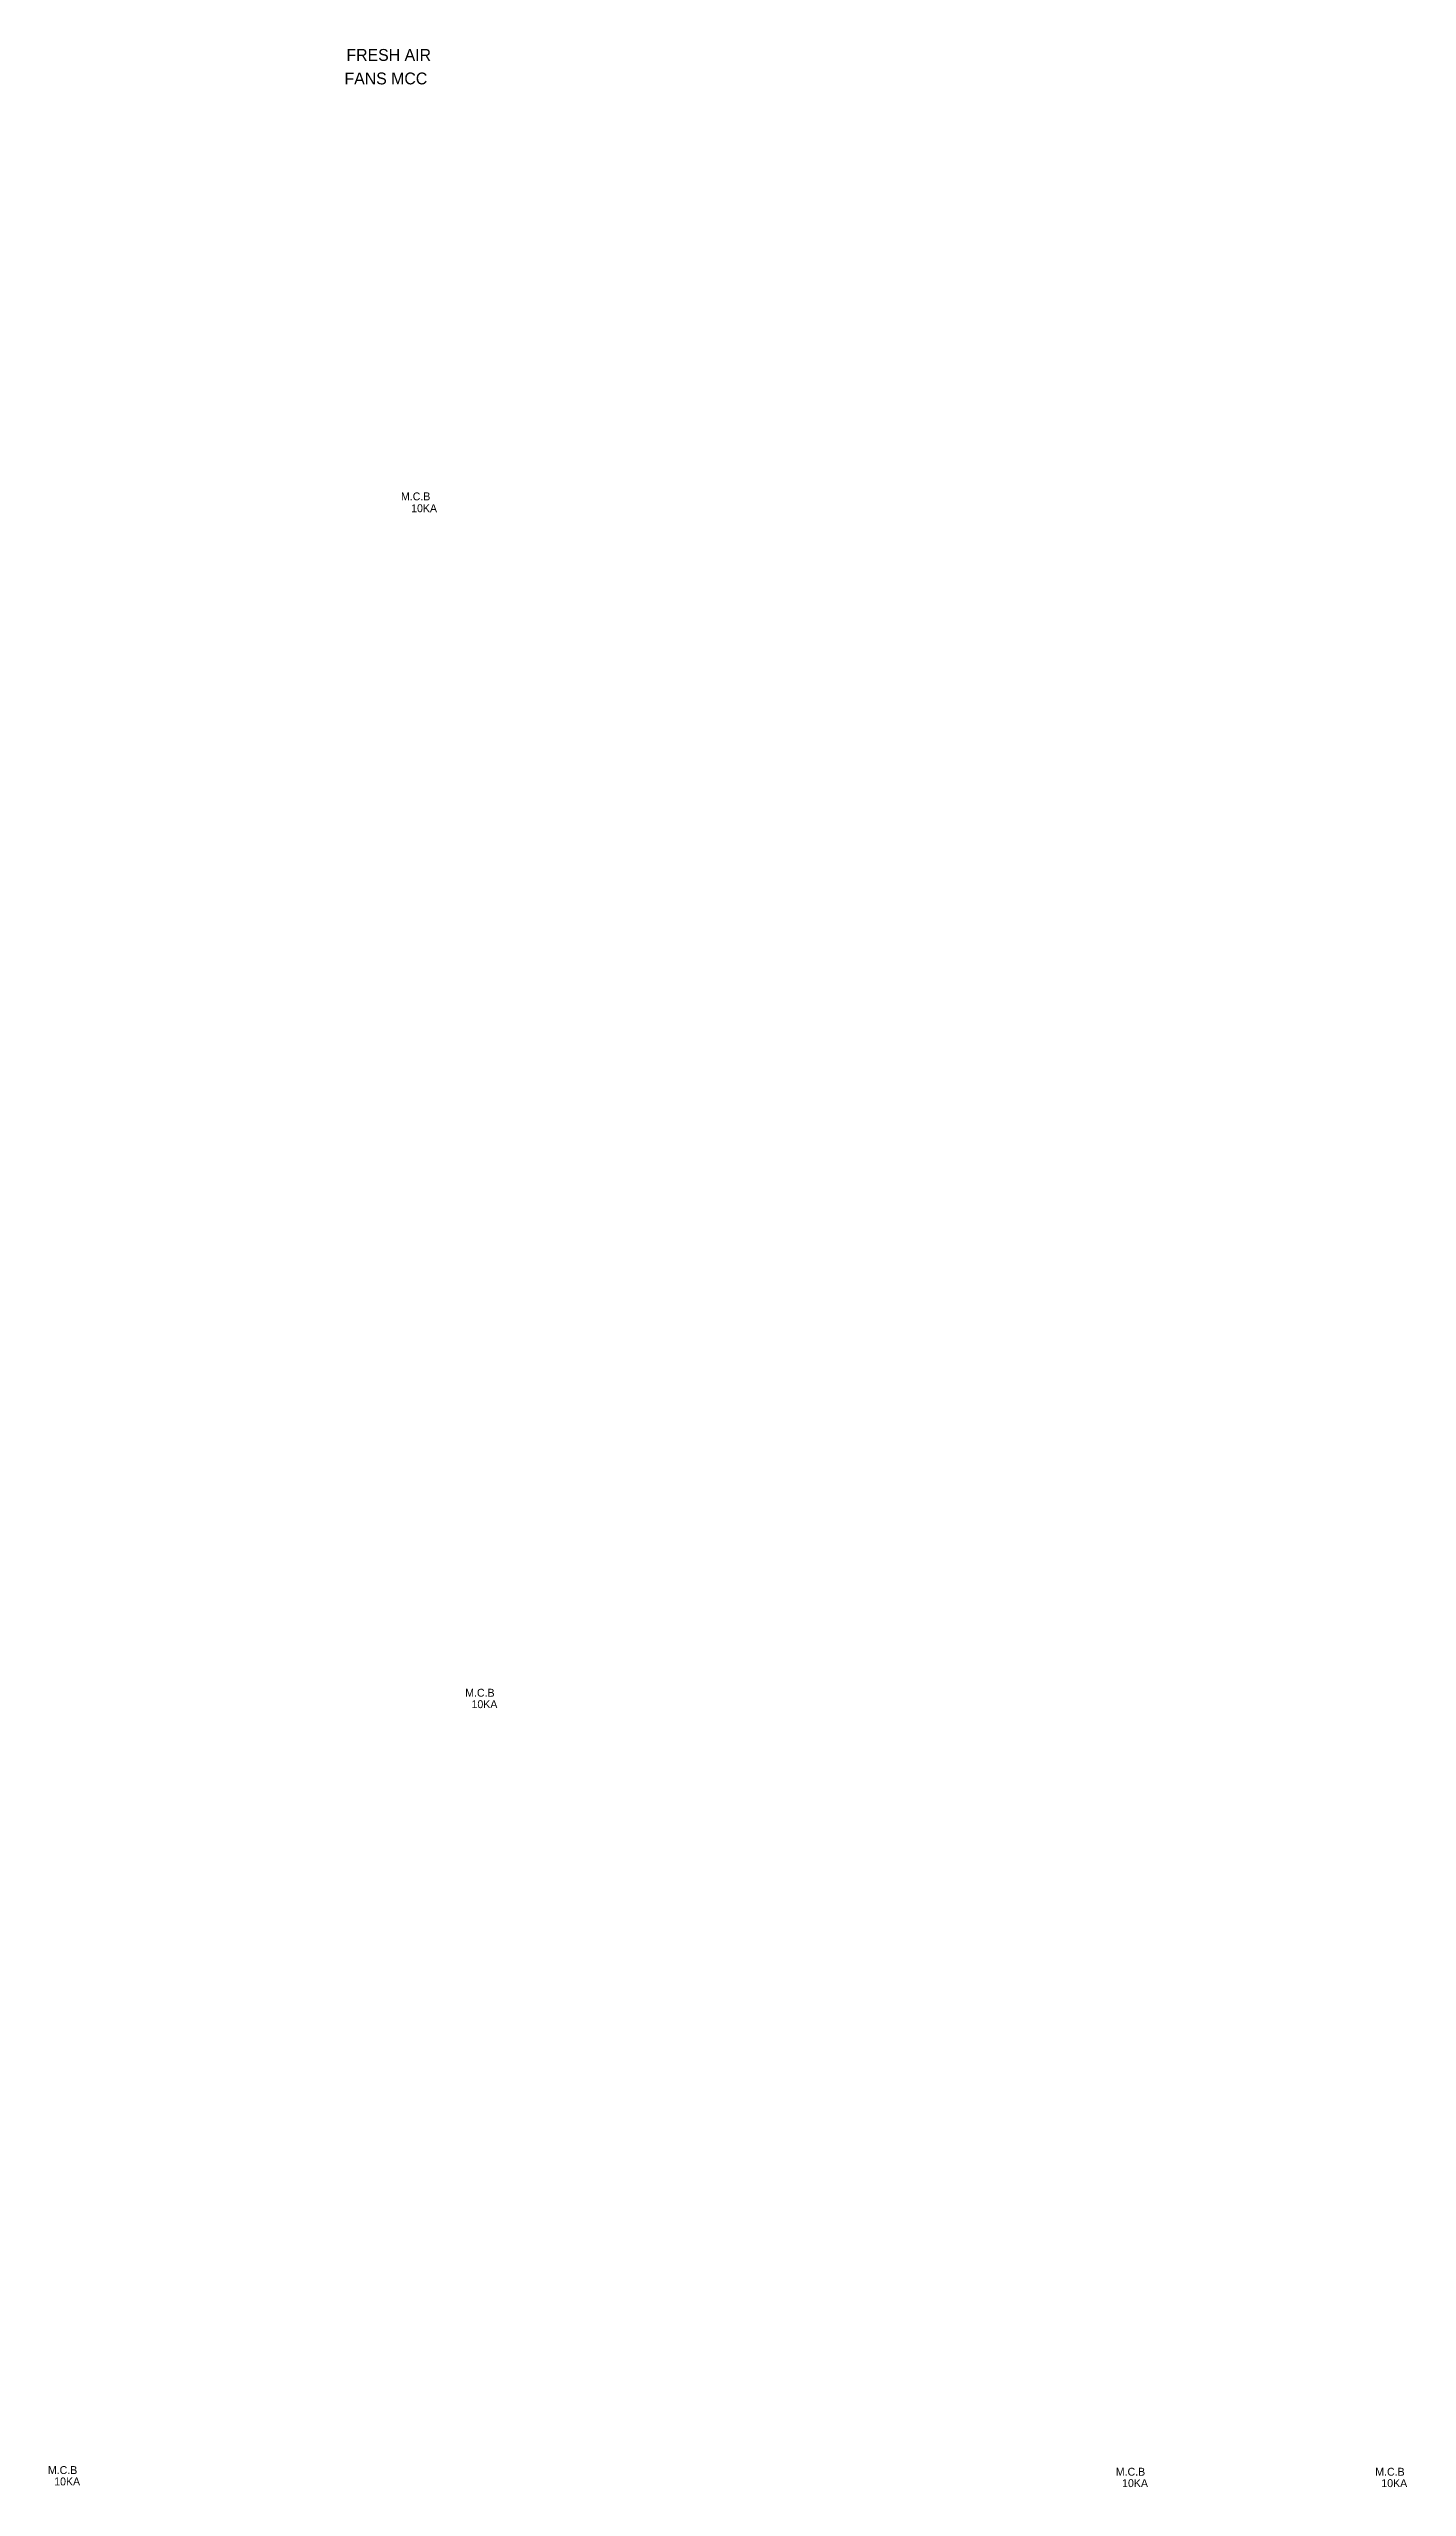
# Model space of a CAD drawing. Header units: millimetres. Extents: x -294 to -67, y -339 to 1001.
# Drawn here: x -156.6 to -100.6, y 715.8 to 816.3 of the extents above; entities that cross this region are included whole.
import ezdxf

# ---------------------------------------------------------------- set-up
doc = ezdxf.new("R2010")
doc.units = ezdxf.units.MM
doc.header["$LTSCALE"] = 500
doc.header["$MEASUREMENT"] = 0
doc.layers.add('E-T25', color=3, linetype='Continuous')
doc.layers.add('E-TEXT', color=3, linetype='Continuous')
doc.styles.add('STENCIL', font='stencil.shx')

msp = doc.modelspace()

# ---------------------------------------------------------------- texts
at = {"layer": 'E-T25', "style": 'STENCIL'}
for s, p in [('M.C.B', (-142.06, 797.71, -9437.83)), ('10KA', (-141.64, 797.22, -9437.81)), ('M.C.B', (-139.41, 748.38, -9437.8)), ('10KA', (-139.15, 747.91, -9437.81)), ('M.C.B', (-156.62, 716.33, -9437.8)), ('10KA', (-156.36, 715.86, -9437.81)), ('M.C.B', (-112.58, 716.26, -9437.8)), ('10KA', (-112.32, 715.79, -9437.81)), ('M.C.B', (-101.88, 716.26, -9437.8)), ('10KA', (-101.63, 715.79, -9437.81))]:
    msp.add_text(s, height=0.326, dxfattribs=at).set_placement(p)
at = {"layer": 'E-TEXT', "color": 7, "style": 'STENCIL'}
for s, p in [('FRESH AIR', (-144.31, 815.83, -9437.83)), ('FANS MCC', (-144.39, 814.86, -9437.83))]:
    msp.add_text(s, height=0.489, dxfattribs=at).set_placement(p)

doc.saveas('drawing.dxf')
